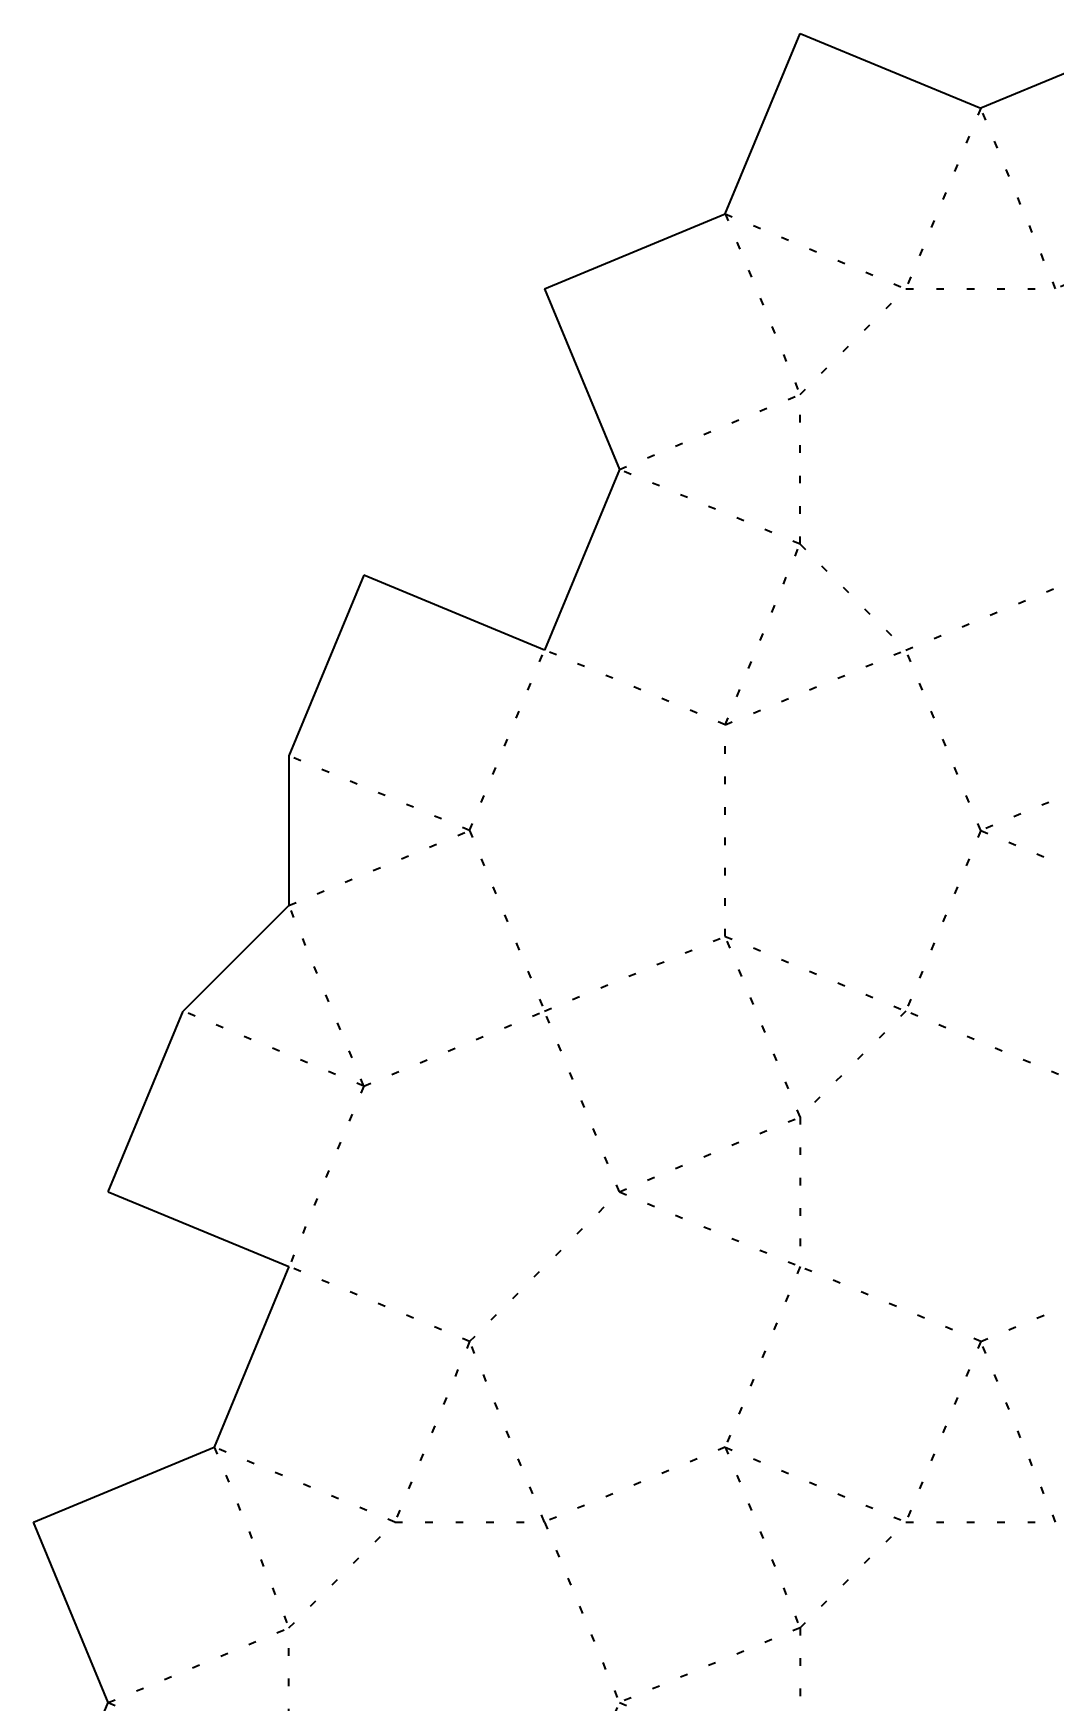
# Model space of a CAD drawing. Extents: x 109 to 683, y -593 to -20.
# Drawn here: x 109.2 to 243.5, y -306.4 to -86.9 of the extents above; entities that cross this region are included whole.
import ezdxf

# ---------------------------------------------------------------- set-up
doc = ezdxf.new("R2010")
doc.units = 0
doc.header["$MEASUREMENT"] = 0
for name, pattern in [('AI-Linetype-400', [4, 1, -3]), ('AI-Linetype-401', [4, 1, -3]), ('AI-Linetype-468', [4, 1, -3]), ('AI-Linetype-474', [4, 1, -3]), ('AI-Linetype-475', [4, 1, -3]), ('AI-Linetype-476', [4, 1, -3]), ('AI-Linetype-477', [4, 1, -3]), ('AI-Linetype-478', [4, 1, -3]), ('AI-Linetype-479', [4, 1, -3]), ('AI-Linetype-480', [4, 1, -3]), ('AI-Linetype-482', [4, 1, -3]), ('AI-Linetype-483', [4, 1, -3]), ('AI-Linetype-486', [4, 1, -3]), ('AI-Linetype-487', [4, 1, -3]), ('AI-Linetype-488', [4, 1, -3]), ('AI-Linetype-491', [4, 1, -3]), ('AI-Linetype-492', [4, 1, -3]), ('AI-Linetype-497', [4, 1, -3]), ('AI-Linetype-498', [4, 1, -3]), ('AI-Linetype-499', [4, 1, -3]), ('AI-Linetype-500', [4, 1, -3]), ('AI-Linetype-501', [4, 1, -3]), ('AI-Linetype-502', [4, 1, -3]), ('AI-Linetype-503', [4, 1, -3]), ('AI-Linetype-504', [4, 1, -3]), ('AI-Linetype-505', [4, 1, -3]), ('AI-Linetype-506', [4, 1, -3]), ('AI-Linetype-507', [4, 1, -3]), ('AI-Linetype-508', [4, 1, -3]), ('AI-Linetype-509', [4, 1, -3]), ('AI-Linetype-510', [4, 1, -3]), ('AI-Linetype-511', [4, 1, -3]), ('AI-Linetype-512', [4, 1, -3]), ('AI-Linetype-513', [4, 1, -3]), ('AI-Linetype-514', [4, 1, -3]), ('AI-Linetype-515', [4, 1, -3]), ('AI-Linetype-516', [4, 1, -3]), ('AI-Linetype-517', [4, 1, -3]), ('AI-Linetype-518', [4, 1, -3]), ('AI-Linetype-519', [4, 1, -3]), ('AI-Linetype-520', [4, 1, -3]), ('AI-Linetype-521', [4, 1, -3]), ('AI-Linetype-522', [4, 1, -3]), ('AI-Linetype-523', [4, 1, -3]), ('AI-Linetype-524', [4, 1, -3]), ('AI-Linetype-525', [4, 1, -3]), ('AI-Linetype-527', [4, 1, -3]), ('AI-Linetype-528', [4, 1, -3]), ('AI-Linetype-529', [4, 1, -3]), ('AI-Linetype-530', [4, 1, -3]), ('AI-Linetype-531', [4, 1, -3]), ('AI-Linetype-532', [4, 1, -3]), ('AI-Linetype-533', [4, 1, -3]), ('AI-Linetype-534', [4, 1, -3]), ('AI-Linetype-605', [4, 1, -3]), ('AI-Linetype-610', [4, 1, -3]), ('AI-Linetype-612', [4, 1, -3]), ('AI-Linetype-613', [4, 1, -3]), ('AI-Linetype-614', [4, 1, -3]), ('AI-Linetype-615', [4, 1, -3]), ('AI-Linetype-616', [4, 1, -3]), ('AI-Linetype-617', [4, 1, -3]), ('AI-Linetype-620', [4, 1, -3])]:
    doc.linetypes.add(name, pattern=pattern)
doc.layers.add('Layer 1', color=7, linetype='Continuous')

# ---------------------------------------------------------------- blocks, each defined once
blk = doc.blocks.new('block 2')
at = {"layer": 'Layer 1', "color": 250, "lineweight": 35, "true_color": 0x231f20}
for points in [[(200.13, -110.64), (209.96, -86.9)], [(209.96, -86.9), (233.71, -96.73)], [(257.46, -86.9), (233.71, -96.73)], [(176.38, -120.48), (200.13, -110.64)], [(176.38, -120.48), (186.22, -144.23)], [(186.22, -144.23), (176.38, -167.98)], [(152.63, -158.14), (142.8, -181.89)], [(176.38, -167.98), (152.63, -158.14)], [(142.8, -181.89), (142.8, -201.56)], [(142.8, -201.56), (128.89, -215.47)], [(119.05, -239.22), (128.89, -215.47)], [(119.05, -239.22), (142.8, -249.06)], [(142.8, -249.06), (132.96, -272.8)], [(109.21, -282.64), (132.96, -272.8)], [(119.05, -306.39), (109.21, -282.64)], [(109.21, -330.13), (119.05, -306.39)]]:
    blk.add_lwpolyline(points, dxfattribs=at)

msp = doc.modelspace()

# ---------------------------------------------------------------- linework, layer by layer
at = {"layer": 'Layer 1', "color": 250, "linetype": 'AI-Linetype-527', "lineweight": 35, "true_color": 0x231f20}
msp.add_lwpolyline([(233.71, -96.73), (223.88, -120.48)], dxfattribs=at)
at = {"layer": 'Layer 1', "color": 250, "linetype": 'AI-Linetype-528', "lineweight": 35, "true_color": 0x231f20}
msp.add_lwpolyline([(243.55, -120.48), (233.71, -96.73)], dxfattribs=at)
at = {"layer": 'Layer 1', "color": 250, "linetype": 'AI-Linetype-521', "lineweight": 35, "true_color": 0x231f20}
msp.add_lwpolyline([(200.13, -110.64), (209.96, -134.39)], dxfattribs=at)
at = {"layer": 'Layer 1', "color": 250, "linetype": 'AI-Linetype-525', "lineweight": 35, "true_color": 0x231f20}
msp.add_lwpolyline([(200.13, -110.64), (223.88, -120.48)], dxfattribs=at)
at = {"layer": 'Layer 1', "color": 250, "linetype": 'AI-Linetype-531', "lineweight": 35, "true_color": 0x231f20}
msp.add_lwpolyline([(267.3, -110.64), (243.55, -120.48)], dxfattribs=at)
at = {"layer": 'Layer 1', "color": 250, "linetype": 'AI-Linetype-524', "lineweight": 35, "true_color": 0x231f20}
msp.add_lwpolyline([(209.96, -134.39), (223.88, -120.48)], dxfattribs=at)
at = {"layer": 'Layer 1', "color": 250, "linetype": 'AI-Linetype-523', "lineweight": 35, "true_color": 0x231f20}
msp.add_lwpolyline([(223.88, -120.48), (243.55, -120.48)], dxfattribs=at)
at = {"layer": 'Layer 1', "color": 250, "linetype": 'AI-Linetype-530', "lineweight": 35, "true_color": 0x231f20}
msp.add_lwpolyline([(186.22, -144.23), (209.96, -134.39)], dxfattribs=at)
at = {"layer": 'Layer 1', "color": 250, "linetype": 'AI-Linetype-522', "lineweight": 35, "true_color": 0x231f20}
msp.add_lwpolyline([(209.96, -154.06), (209.96, -134.39)], dxfattribs=at)
at = {"layer": 'Layer 1', "color": 250, "linetype": 'AI-Linetype-520', "lineweight": 35, "true_color": 0x231f20}
msp.add_lwpolyline([(209.96, -154.06), (186.22, -144.23)], dxfattribs=at)
at = {"layer": 'Layer 1', "color": 250, "linetype": 'AI-Linetype-529', "lineweight": 35, "true_color": 0x231f20}
msp.add_lwpolyline([(200.13, -177.81), (209.96, -154.06)], dxfattribs=at)
at = {"layer": 'Layer 1', "color": 250, "linetype": 'AI-Linetype-519', "lineweight": 35, "true_color": 0x231f20}
msp.add_lwpolyline([(209.96, -154.06), (223.88, -167.98)], dxfattribs=at)
at = {"layer": 'Layer 1', "color": 250, "linetype": 'AI-Linetype-516', "lineweight": 35, "true_color": 0x231f20}
msp.add_lwpolyline([(223.88, -167.98), (247.62, -158.14)], dxfattribs=at)
at = {"layer": 'Layer 1', "color": 250, "linetype": 'AI-Linetype-513', "lineweight": 35, "true_color": 0x231f20}
msp.add_lwpolyline([(166.54, -191.72), (176.38, -167.98)], dxfattribs=at)
at = {"layer": 'Layer 1', "color": 250, "linetype": 'AI-Linetype-514', "lineweight": 35, "true_color": 0x231f20}
msp.add_lwpolyline([(200.13, -177.81), (176.38, -167.98)], dxfattribs=at)
at = {"layer": 'Layer 1', "color": 250, "linetype": 'AI-Linetype-518', "lineweight": 35, "true_color": 0x231f20}
msp.add_lwpolyline([(200.13, -177.81), (223.88, -167.98)], dxfattribs=at)
at = {"layer": 'Layer 1', "color": 250, "linetype": 'AI-Linetype-517', "lineweight": 35, "true_color": 0x231f20}
msp.add_lwpolyline([(233.71, -191.72), (223.88, -167.98)], dxfattribs=at)
at = {"layer": 'Layer 1', "color": 250, "linetype": 'AI-Linetype-515', "lineweight": 35, "true_color": 0x231f20}
msp.add_lwpolyline([(200.13, -205.63), (200.13, -177.81)], dxfattribs=at)
at = {"layer": 'Layer 1', "color": 250, "linetype": 'AI-Linetype-512', "lineweight": 35, "true_color": 0x231f20}
msp.add_lwpolyline([(166.54, -191.72), (142.8, -181.89)], dxfattribs=at)
at = {"layer": 'Layer 1', "color": 250, "linetype": 'AI-Linetype-400', "lineweight": 35, "true_color": 0x231f20}
msp.add_lwpolyline([(257.46, -181.89), (233.71, -191.72)], dxfattribs=at)
at = {"layer": 'Layer 1', "color": 250, "linetype": 'AI-Linetype-532', "lineweight": 35, "true_color": 0x231f20}
msp.add_lwpolyline([(142.8, -201.56), (166.54, -191.72)], dxfattribs=at)
at = {"layer": 'Layer 1', "color": 250, "linetype": 'AI-Linetype-502', "lineweight": 35, "true_color": 0x231f20}
msp.add_lwpolyline([(166.54, -191.72), (176.38, -215.47)], dxfattribs=at)
at = {"layer": 'Layer 1', "color": 250, "linetype": 'AI-Linetype-498', "lineweight": 35, "true_color": 0x231f20}
msp.add_lwpolyline([(233.71, -191.72), (223.88, -215.47)], dxfattribs=at)
at = {"layer": 'Layer 1', "color": 250, "linetype": 'AI-Linetype-401', "lineweight": 35, "true_color": 0x231f20}
msp.add_lwpolyline([(233.71, -191.72), (257.46, -201.56)], dxfattribs=at)
at = {"layer": 'Layer 1', "color": 250, "linetype": 'AI-Linetype-533', "lineweight": 35, "true_color": 0x231f20}
msp.add_lwpolyline([(152.63, -225.31), (142.8, -201.56)], dxfattribs=at)
at = {"layer": 'Layer 1', "color": 250, "linetype": 'AI-Linetype-501', "lineweight": 35, "true_color": 0x231f20}
msp.add_lwpolyline([(176.38, -215.47), (200.13, -205.63)], dxfattribs=at)
at = {"layer": 'Layer 1', "color": 250, "linetype": 'AI-Linetype-499', "lineweight": 35, "true_color": 0x231f20}
msp.add_lwpolyline([(200.13, -205.63), (223.88, -215.47)], dxfattribs=at)
at = {"layer": 'Layer 1', "color": 250, "linetype": 'AI-Linetype-500', "lineweight": 35, "true_color": 0x231f20}
msp.add_lwpolyline([(209.96, -229.38), (200.13, -205.63)], dxfattribs=at)
at = {"layer": 'Layer 1', "color": 250, "linetype": 'AI-Linetype-511', "lineweight": 35, "true_color": 0x231f20}
msp.add_lwpolyline([(152.63, -225.31), (128.89, -215.47)], dxfattribs=at)
at = {"layer": 'Layer 1', "color": 250, "linetype": 'AI-Linetype-503', "lineweight": 35, "true_color": 0x231f20}
msp.add_lwpolyline([(152.63, -225.31), (176.38, -215.47)], dxfattribs=at)
at = {"layer": 'Layer 1', "color": 250, "linetype": 'AI-Linetype-504', "lineweight": 35, "true_color": 0x231f20}
msp.add_lwpolyline([(186.22, -239.22), (176.38, -215.47)], dxfattribs=at)
at = {"layer": 'Layer 1', "color": 250, "linetype": 'AI-Linetype-497', "lineweight": 35, "true_color": 0x231f20}
msp.add_lwpolyline([(223.88, -215.47), (209.96, -229.38)], dxfattribs=at)
at = {"layer": 'Layer 1', "color": 250, "linetype": 'AI-Linetype-468', "lineweight": 35, "true_color": 0x231f20}
msp.add_lwpolyline([(247.62, -225.31), (223.88, -215.47)], dxfattribs=at)
at = {"layer": 'Layer 1', "color": 250, "linetype": 'AI-Linetype-506', "lineweight": 35, "true_color": 0x231f20}
msp.add_lwpolyline([(152.63, -225.31), (142.8, -249.06)], dxfattribs=at)
at = {"layer": 'Layer 1', "color": 250, "linetype": 'AI-Linetype-534', "lineweight": 35, "true_color": 0x231f20}
msp.add_lwpolyline([(186.22, -239.22), (209.96, -229.38)], dxfattribs=at)
at = {"layer": 'Layer 1', "color": 250, "linetype": 'AI-Linetype-477', "lineweight": 35, "true_color": 0x231f20}
msp.add_lwpolyline([(209.96, -229.38), (209.96, -249.06)], dxfattribs=at)
at = {"layer": 'Layer 1', "color": 250, "linetype": 'AI-Linetype-505', "lineweight": 35, "true_color": 0x231f20}
msp.add_lwpolyline([(166.54, -258.89), (186.22, -239.22)], dxfattribs=at)
at = {"layer": 'Layer 1', "color": 250, "linetype": 'AI-Linetype-478', "lineweight": 35, "true_color": 0x231f20}
msp.add_lwpolyline([(186.22, -239.22), (209.96, -249.06)], dxfattribs=at)
at = {"layer": 'Layer 1', "color": 250, "linetype": 'AI-Linetype-507', "lineweight": 35, "true_color": 0x231f20}
msp.add_lwpolyline([(166.54, -258.89), (142.8, -249.06)], dxfattribs=at)
at = {"layer": 'Layer 1', "color": 250, "linetype": 'AI-Linetype-476', "lineweight": 35, "true_color": 0x231f20}
msp.add_lwpolyline([(209.96, -249.06), (200.13, -272.8)], dxfattribs=at)
at = {"layer": 'Layer 1', "color": 250, "linetype": 'AI-Linetype-474', "lineweight": 35, "true_color": 0x231f20}
msp.add_lwpolyline([(233.71, -258.89), (209.96, -249.06)], dxfattribs=at)
at = {"layer": 'Layer 1', "color": 250, "linetype": 'AI-Linetype-475', "lineweight": 35, "true_color": 0x231f20}
msp.add_lwpolyline([(233.71, -258.89), (257.46, -249.06)], dxfattribs=at)
at = {"layer": 'Layer 1', "color": 250, "linetype": 'AI-Linetype-620', "lineweight": 35, "true_color": 0x231f20}
msp.add_lwpolyline([(166.54, -258.89), (156.71, -282.64)], dxfattribs=at)
at = {"layer": 'Layer 1', "color": 250, "linetype": 'AI-Linetype-508', "lineweight": 35, "true_color": 0x231f20}
msp.add_lwpolyline([(176.38, -282.64), (166.54, -258.89)], dxfattribs=at)
at = {"layer": 'Layer 1', "color": 250, "linetype": 'AI-Linetype-479', "lineweight": 35, "true_color": 0x231f20}
msp.add_lwpolyline([(233.71, -258.89), (223.88, -282.64)], dxfattribs=at)
at = {"layer": 'Layer 1', "color": 250, "linetype": 'AI-Linetype-486', "lineweight": 35, "true_color": 0x231f20}
msp.add_lwpolyline([(243.55, -282.64), (233.71, -258.89)], dxfattribs=at)
at = {"layer": 'Layer 1', "color": 250, "linetype": 'AI-Linetype-616', "lineweight": 35, "true_color": 0x231f20}
msp.add_lwpolyline([(132.96, -272.8), (142.8, -296.55)], dxfattribs=at)
at = {"layer": 'Layer 1', "color": 250, "linetype": 'AI-Linetype-617', "lineweight": 35, "true_color": 0x231f20}
msp.add_lwpolyline([(156.71, -282.64), (132.96, -272.8)], dxfattribs=at)
at = {"layer": 'Layer 1', "color": 250, "linetype": 'AI-Linetype-509', "lineweight": 35, "true_color": 0x231f20}
msp.add_lwpolyline([(200.13, -272.8), (176.38, -282.64)], dxfattribs=at)
at = {"layer": 'Layer 1', "color": 250, "linetype": 'AI-Linetype-487', "lineweight": 35, "true_color": 0x231f20}
msp.add_lwpolyline([(200.13, -272.8), (223.88, -282.64)], dxfattribs=at)
at = {"layer": 'Layer 1', "color": 250, "linetype": 'AI-Linetype-492', "lineweight": 35, "true_color": 0x231f20}
msp.add_lwpolyline([(200.13, -272.8), (209.96, -296.55)], dxfattribs=at)
at = {"layer": 'Layer 1', "color": 250, "linetype": 'AI-Linetype-612', "lineweight": 35, "true_color": 0x231f20}
msp.add_lwpolyline([(142.8, -296.55), (156.71, -282.64)], dxfattribs=at)
at = {"layer": 'Layer 1', "color": 250, "linetype": 'AI-Linetype-510', "lineweight": 35, "true_color": 0x231f20}
msp.add_lwpolyline([(156.71, -282.64), (176.38, -282.64)], dxfattribs=at)
at = {"layer": 'Layer 1', "color": 250, "linetype": 'AI-Linetype-615', "lineweight": 35, "true_color": 0x231f20}
msp.add_lwpolyline([(176.38, -282.64), (186.22, -306.39)], dxfattribs=at)
at = {"layer": 'Layer 1', "color": 250, "linetype": 'AI-Linetype-480', "lineweight": 35, "true_color": 0x231f20}
msp.add_lwpolyline([(209.96, -296.55), (223.88, -282.64)], dxfattribs=at)
at = {"layer": 'Layer 1', "color": 250, "linetype": 'AI-Linetype-482', "lineweight": 35, "true_color": 0x231f20}
msp.add_lwpolyline([(223.88, -282.64), (243.55, -282.64)], dxfattribs=at)
at = {"layer": 'Layer 1', "color": 250, "linetype": 'AI-Linetype-614', "lineweight": 35, "true_color": 0x231f20}
msp.add_lwpolyline([(119.05, -306.39), (142.8, -296.55)], dxfattribs=at)
at = {"layer": 'Layer 1', "color": 250, "linetype": 'AI-Linetype-613', "lineweight": 35, "true_color": 0x231f20}
msp.add_lwpolyline([(142.8, -316.22), (142.8, -296.55)], dxfattribs=at)
at = {"layer": 'Layer 1', "color": 250, "linetype": 'AI-Linetype-488', "lineweight": 35, "true_color": 0x231f20}
msp.add_lwpolyline([(209.96, -296.55), (186.22, -306.39)], dxfattribs=at)
at = {"layer": 'Layer 1', "color": 250, "linetype": 'AI-Linetype-483', "lineweight": 35, "true_color": 0x231f20}
msp.add_lwpolyline([(209.96, -296.55), (209.96, -316.22)], dxfattribs=at)
at = {"layer": 'Layer 1', "color": 250, "linetype": 'AI-Linetype-610', "lineweight": 35, "true_color": 0x231f20}
msp.add_lwpolyline([(119.05, -306.39), (142.8, -316.22)], dxfattribs=at)
at = {"layer": 'Layer 1', "color": 250, "linetype": 'AI-Linetype-605', "lineweight": 35, "true_color": 0x231f20}
msp.add_lwpolyline([(176.38, -330.13), (186.22, -306.39)], dxfattribs=at)
at = {"layer": 'Layer 1', "color": 250, "linetype": 'AI-Linetype-491', "lineweight": 35, "true_color": 0x231f20}
msp.add_lwpolyline([(186.22, -306.39), (209.96, -316.22)], dxfattribs=at)

# ---------------------------------------------------------------- block references
at = {"layer": 'Layer 1'}
msp.add_blockref('block 2', (0, 0), dxfattribs=at)

doc.saveas('drawing.dxf')
